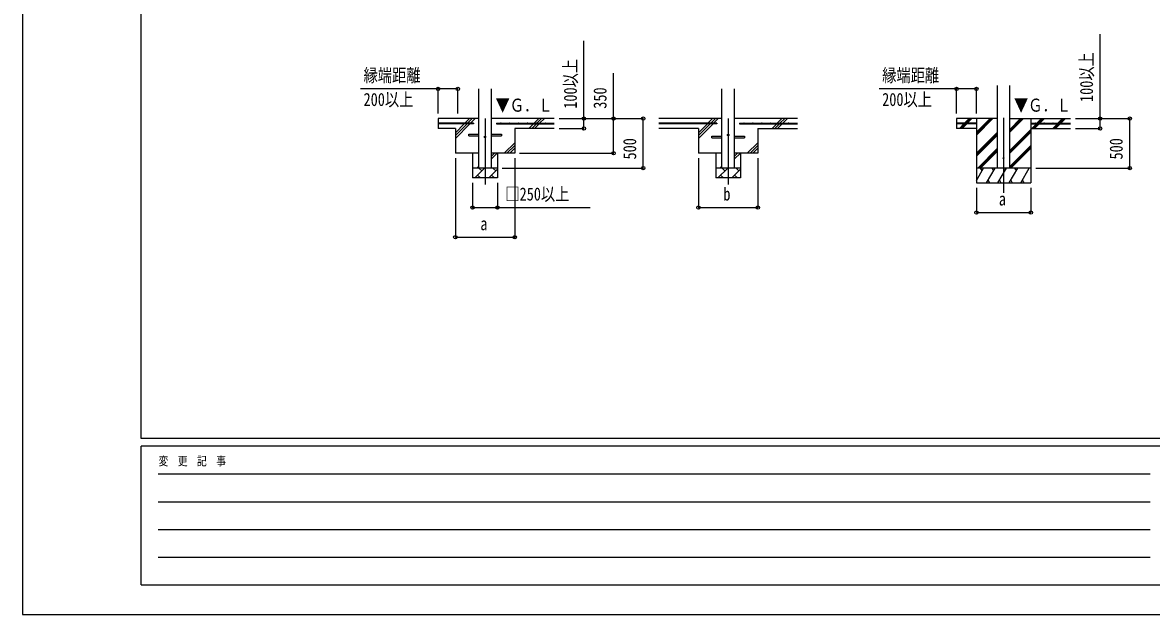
# Model space of a CAD drawing. Units: millimetres, scale not verified. Extents: x -16820 to 16820, y -11880 to 11880.
# Drawn here: x -16820 to -5408, y -11880 to -5896 of the extents above; entities that cross this region are included whole.
import ezdxf
from ezdxf.enums import TextEntityAlignment as Align

# ---------------------------------------------------------------- set-up
doc = ezdxf.new("R2010")
doc.units = ezdxf.units.MM
doc.header["$LTSCALE"] = 50
for name, color, linetype in [('0-4_YKK_12', 2, 'Continuous'), ('0-5_YKK_13', 4, 'Continuous'), ('0-6_YKK_A1', 4, 'Continuous'), ('0-7_YKK_D', 6, 'Continuous'), ('0-8_YKK_ZWAK', 7, 'Continuous')]:
    doc.layers.add(name, color=color, linetype=linetype)
doc.styles.add('ＭＳ ゴシック', font='')
doc.styles.get('ＭＳ ゴシック').set_extended_font_data('MS Gothic')

msp = doc.modelspace()

# ---------------------------------------------------------------- linework, layer by layer
at = {"layer": '0-4_YKK_12'}
for p, q in [((-12144.92, -6867), (-12144.92, -7532.95)), ((-9686.92, -6867), (-9686.92, -7532.95)), ((-6901.92, -6857.79), (-6901.92, -7617))]:
    msp.add_line(p, q, dxfattribs=at)
at = {"layer": '0-5_YKK_13'}
for p, q in [((-12309.92, -7024), (-12207.42, -7024)), ((-12309.92, -7040), (-12309.92, -7024)), ((-12309.92, -7040), (-12207.42, -7040)), ((-12082.42, -7024), (-11979.92, -7024)), ((-12082.42, -7040), (-11979.92, -7040)), ((-11979.92, -7024), (-11979.92, -7040)), ((-9851.92, -7044), (-9749.42, -7044)), ((-9851.92, -7060), (-9851.92, -7044)), ((-9851.92, -7060), (-9749.42, -7060)), ((-9624.42, -7044), (-9521.92, -7044)), ((-9624.42, -7060), (-9521.92, -7060)), ((-9521.92, -7044), (-9521.92, -7060))]:
    msp.add_line(p, q, dxfattribs=at)
for centre, radius in [((-12144.92, -7052), 8), ((-9686.92, -7032), 8), ((-6901.92, -7267), 5)]:
    msp.add_circle(centre, radius, dxfattribs=at)
at = {"layer": '0-6_YKK_A1'}
for p, q in [((-12207.42, -7367), (-12207.42, -6567)), ((-12082.42, -6567), (-12082.42, -7367)), ((-9749.42, -7367), (-9749.42, -6567)), ((-9624.42, -6567), (-9624.42, -7367)), ((-6964.42, -7367), (-6964.42, -6531.65)), ((-6839.42, -7367), (-6839.42, -6531.65)), ((-12207.42, -6867), (-12619.92, -6867)), ((-12619.92, -6867), (-12619.92, -6967)), ((-12259.92, -6914.5), (-12619.92, -6914.5)), ((-12259.92, -6919.5), (-12619.92, -6919.5)), ((-12444.92, -7067), (-12297.42, -6919.5)), ((-12444.92, -7010.43), (-12353.99, -6919.5)), ((-12444.92, -7038.72), (-12325.71, -6919.5)), ((-12348.99, -6914.5), (-12301.49, -6867)), ((-12320.71, -6914.5), (-12273.21, -6867)), ((-12292.42, -6914.5), (-12244.92, -6867)), ((-12259.92, -6914.5), (-12259.92, -6919.5)), ((-11444.92, -6867), (-12082.42, -6867)), ((-12029.92, -6914.5), (-11444.92, -6914.5)), ((-12029.92, -6914.5), (-12029.92, -6919.5)), ((-12029.92, -6919.5), (-11444.92, -6919.5)), ((-11701.49, -6967), (-11653.99, -6919.5)), ((-11673.21, -6967), (-11625.71, -6919.5)), ((-11648.99, -6914.5), (-11601.49, -6867)), ((-11644.92, -6967), (-11597.42, -6919.5)), ((-11620.71, -6914.5), (-11573.21, -6867)), ((-11592.42, -6914.5), (-11544.92, -6867)), ((-9749.42, -6867), (-10386.92, -6867)), ((-9801.92, -6914.5), (-10386.92, -6914.5)), ((-9801.92, -6919.5), (-10386.92, -6919.5)), ((-9986.92, -7067), (-9839.42, -6919.5)), ((-9986.92, -7010.43), (-9895.99, -6919.5)), ((-9986.92, -7038.72), (-9867.71, -6919.5)), ((-9890.99, -6914.5), (-9843.49, -6867)), ((-9862.71, -6914.5), (-9815.21, -6867)), ((-9834.42, -6914.5), (-9786.92, -6867)), ((-9801.92, -6914.5), (-9801.92, -6919.5)), ((-8986.92, -6867), (-9624.42, -6867)), ((-9571.92, -6914.5), (-8986.92, -6914.5)), ((-9571.92, -6914.5), (-9571.92, -6919.5)), ((-9571.92, -6919.5), (-8986.92, -6919.5)), ((-9243.49, -6967), (-9195.99, -6919.5)), ((-9215.21, -6967), (-9167.71, -6919.5)), ((-9190.99, -6914.5), (-9143.49, -6867)), ((-9186.92, -6967), (-9139.42, -6919.5)), ((-9162.71, -6914.5), (-9115.21, -6867)), ((-9134.42, -6914.5), (-9086.92, -6867)), ((-6964.42, -6867), (-7376.92, -6867)), ((-7376.92, -6867), (-7376.92, -6967)), ((-7176.92, -6914.5), (-7376.92, -6914.5)), ((-7176.92, -6919.5), (-7376.92, -6919.5)), ((-7349.05, -6965.6), (-7302.96, -6919.5)), ((-7336.31, -6967), (-7288.81, -6919.5)), ((-7322.17, -6967), (-7274.67, -6919.5)), ((-7297.96, -6914.5), (-7250.46, -6867)), ((-7283.81, -6914.5), (-7236.31, -6867)), ((-7269.67, -6914.5), (-7222.17, -6867)), ((-7176.92, -6867), (-7176.92, -7517)), ((-7176.92, -7033.88), (-7010.04, -6867)), ((-7176.92, -7019.74), (-7024.18, -6867)), ((-7176.92, -7005.6), (-7038.32, -6867)), ((-7176.92, -6914.5), (-7176.92, -6919.5)), ((-6839.42, -7004.75), (-6701.67, -6867)), ((-6839.42, -6990.61), (-6715.81, -6867)), ((-6839.42, -6976.46), (-6729.96, -6867)), ((-6839.42, -6867), (-6226.92, -6867)), ((-6626.92, -6867), (-6626.92, -7517)), ((-6626.92, -6914.5), (-6226.92, -6914.5)), ((-6626.92, -6914.5), (-6626.92, -6919.5)), ((-6626.92, -6919.5), (-6226.92, -6919.5)), ((-6617.82, -6967), (-6570.32, -6919.5)), ((-6603.68, -6967), (-6556.18, -6919.5)), ((-6589.54, -6967), (-6542.04, -6919.5)), ((-6565.32, -6914.5), (-6517.82, -6867)), ((-6551.18, -6914.5), (-6503.68, -6867)), ((-6537.04, -6914.5), (-6489.54, -6867)), ((-6405.69, -6967), (-6358.19, -6919.5)), ((-6391.55, -6967), (-6344.05, -6919.5)), ((-6377.41, -6967), (-6329.91, -6919.5)), ((-6353.19, -6914.5), (-6305.69, -6867)), ((-6339.05, -6914.5), (-6291.55, -6867)), ((-6324.91, -6914.5), (-6277.41, -6867)), ((-12444.92, -6967), (-12619.92, -6967)), ((-12444.92, -6967), (-12444.92, -7217)), ((-11444.92, -6967), (-11844.92, -6967)), ((-11844.92, -6967), (-11844.92, -7217)), ((-9986.92, -6967), (-10386.92, -6967)), ((-9986.92, -6967), (-9986.92, -7217)), ((-9386.92, -6967), (-9386.92, -7217)), ((-9386.92, -6967), (-8986.92, -6967)), ((-7176.92, -6967), (-7376.92, -6967)), ((-7176.92, -7217.73), (-6964.42, -7005.23)), ((-7176.92, -7231.87), (-6964.42, -7019.37)), ((-7176.92, -7246.01), (-6964.42, -7033.51)), ((-6839.42, -7188.59), (-6626.92, -6976.1)), ((-6839.42, -7202.74), (-6626.92, -6990.24)), ((-6839.42, -7216.88), (-6626.92, -7004.38)), ((-6626.92, -6967), (-6226.92, -6967)), ((-11951.49, -7217), (-11844.92, -7110.43)), ((-11923.21, -7217), (-11844.92, -7138.72)), ((-11894.92, -7217), (-11844.92, -7167)), ((-9493.49, -7217), (-9386.92, -7110.43)), ((-9465.21, -7217), (-9386.92, -7138.72)), ((-9436.92, -7217), (-9386.92, -7167)), ((-7164.06, -7367), (-6964.42, -7167.36)), ((-7149.92, -7367), (-6964.42, -7181.5)), ((-6839.42, -7350.72), (-6626.92, -7138.23)), ((-6839.42, -7364.87), (-6626.92, -7152.37)), ((-6827.41, -7367), (-6626.92, -7166.51)), ((-12207.42, -7217), (-12444.92, -7217)), ((-12269.92, -7217), (-12269.92, -7467)), ((-12082.42, -7278.67), (-12020.75, -7217)), ((-12082.42, -7250.38), (-12049.04, -7217)), ((-11844.92, -7217), (-12082.42, -7217)), ((-12019.92, -7217), (-12019.92, -7467)), ((-9749.42, -7217), (-9986.92, -7217)), ((-9811.92, -7217), (-9811.92, -7467)), ((-9624.42, -7278.67), (-9562.75, -7217)), ((-9624.42, -7250.38), (-9591.04, -7217)), ((-9386.92, -7217), (-9624.42, -7217)), ((-9561.92, -7217), (-9561.92, -7467)), ((-7135.78, -7367), (-6964.42, -7195.64)), ((-12019.92, -7367), (-12269.92, -7367)), ((-12249.18, -7467), (-12149.18, -7367)), ((-12227.32, -7367), (-12207.42, -7347.1)), ((-12177.74, -7395.55), (-12206.29, -7367)), ((-12107.76, -7467), (-12019.92, -7379.16)), ((-12036.32, -7395.55), (-12064.87, -7367)), ((-9561.92, -7367), (-9811.92, -7367)), ((-9791.18, -7467), (-9691.18, -7367)), ((-9769.32, -7367), (-9749.42, -7347.1)), ((-9719.74, -7395.55), (-9748.29, -7367)), ((-9649.76, -7467), (-9561.92, -7379.16)), ((-9578.32, -7395.55), (-9606.87, -7367)), ((-6626.92, -7367), (-7176.92, -7367)), ((-7176.92, -7492.45), (-7104.49, -7367)), ((-7119.49, -7392.98), (-7134.49, -7367)), ((-7075.62, -7517), (-6989.02, -7367)), ((-7004.02, -7392.98), (-7019.02, -7367)), ((-6960.15, -7517), (-6873.55, -7367)), ((-6888.55, -7392.98), (-6903.55, -7367)), ((-6844.68, -7517), (-6758.08, -7367)), ((-6773.08, -7392.98), (-6788.08, -7367)), ((-6729.21, -7517), (-6642.61, -7367)), ((-6672.61, -7367), (-6672.61, -7367)), ((-12019.92, -7467), (-12269.92, -7467)), ((-12220.63, -7438.45), (-12192.08, -7467)), ((-12079.21, -7438.45), (-12050.66, -7467)), ((-9561.92, -7467), (-9811.92, -7467)), ((-9762.63, -7438.45), (-9734.08, -7467)), ((-9621.21, -7438.45), (-9592.66, -7467)), ((-7176.92, -7517), (-6626.92, -7517)), ((-7060.63, -7491.02), (-7045.63, -7517)), ((-6945.16, -7491.02), (-6930.16, -7517)), ((-6829.68, -7491.02), (-6814.69, -7517)), ((-6714.22, -7491.02), (-6699.22, -7517))]:
    msp.add_line(p, q, dxfattribs=at)
for centre in [(-12574.92, -6912), (-12484.92, -6912), (-12394.92, -6912), (-12304.92, -6912), (-11984.92, -6912), (-11894.92, -6912), (-11804.92, -6912), (-11714.92, -6912), (-11624.92, -6912), (-11534.92, -6912), (-10296.92, -6912), (-10206.92, -6912), (-10116.92, -6912), (-10026.92, -6912), (-9936.92, -6912), (-9846.92, -6912), (-9526.92, -6912), (-9436.92, -6912), (-9346.92, -6912), (-9256.92, -6912), (-9166.92, -6912), (-9076.92, -6912), (-7311.92, -6912), (-7221.92, -6912), (-6581.92, -6912), (-6491.92, -6912), (-6401.92, -6912), (-6311.92, -6912)]:
    msp.add_circle(centre, 2.5, dxfattribs=at)
at = {"layer": '0-7_YKK_D'}
for p, q in [((-12619.92, -6817), (-12619.92, -6566)), ((-12419.92, -6817), (-12419.92, -6566)), ((-7376.92, -6817), (-7376.92, -6566)), ((-7176.92, -6817), (-7176.92, -6566)), ((-11394.92, -6867), (-11143.92, -6867)), ((-11394.92, -6867), (-10543.92, -6867)), ((-11394.92, -6867), (-10843.92, -6867)), ((-10544.92, -7367), (-10544.92, -6867)), ((-6176.92, -6867), (-5625.92, -6867)), ((-6176.92, -6867), (-5925.92, -6867)), ((-5626.92, -7367), (-5626.92, -6867)), ((-11394.92, -6967), (-11143.92, -6967)), ((-6176.92, -6967), (-5925.92, -6967)), ((-12444.92, -7267), (-12444.92, -8068)), ((-11843.92, -7267), (-11843.92, -8068)), ((-11794.92, -7217), (-10843.92, -7217)), ((-9986.92, -7267), (-9986.92, -7768)), ((-9386.92, -7267), (-9386.92, -7768)), ((-11969.92, -7367), (-10543.92, -7367)), ((-6576.92, -7367), (-5625.92, -7367)), ((-12269.92, -7517), (-12269.92, -7768)), ((-12019.92, -7517), (-12019.92, -7768)), ((-7176.92, -7567), (-7176.92, -7818)), ((-6626.92, -7567), (-6626.92, -7818)), ((-9986.92, -7767), (-9386.92, -7767)), ((-7176.92, -7817), (-6626.92, -7817)), ((-12444.92, -8067), (-11843.92, -8067))]:
    msp.add_line(p, q, dxfattribs=at)
for points in [[(-5926.92, -6967), (-5926.92, -6867), (-5926.92, -6014.2)], [(-11144.92, -6967), (-11144.92, -6867), (-11144.92, -6082.2)], [(-10844.92, -7217), (-10844.92, -6867), (-10844.92, -6408.6)], [(-12419.92, -6567), (-12619.92, -6567), (-13404.72, -6567)], [(-7176.92, -6567), (-7376.92, -6567), (-8161.72, -6567)], [(-12269.92, -7767), (-12019.92, -7767), (-11081.52, -7767)]]:
    msp.add_lwpolyline(points, dxfattribs=at)
for centre in [(-12619.92, -6567), (-12419.92, -6567), (-7376.92, -6567), (-7176.92, -6567), (-11144.92, -6867), (-11144.92, -6967), (-10844.92, -6867), (-10544.92, -6867), (-5926.92, -6867), (-5926.92, -6967), (-5626.92, -6867), (-10844.92, -7217), (-10544.92, -7367), (-5626.92, -7367), (-12269.92, -7767), (-12019.92, -7767), (-9986.92, -7767), (-9386.92, -7767), (-7176.92, -7817), (-6626.92, -7817), (-12444.92, -8067), (-11843.92, -8067)]:
    msp.add_circle(centre, 17, dxfattribs=at)
at = {"layer": '0-8_YKK_ZWAK'}
for p, q in [((-15619.92, -10100), (-15619.92, 11100)), ((15580.08, -10100), (-15619.92, -10100)), ((-5219.92, -10180), (-15619.92, -10180)), ((-15619.92, -11580), (-15619.92, -10180)), ((-15449.92, -10460), (-5419.92, -10460)), ((-15449.92, -10740), (-5419.92, -10740)), ((-15449.92, -11020), (-5419.92, -11020)), ((-15449.92, -11300), (-5419.92, -11300)), ((-15619.92, -11580), (-5219.92, -11580))]:
    msp.add_line(p, q, dxfattribs=at)
msp.add_lwpolyline([(-16820, -11880), (16820, -11880), (16820, 11880), (-16820, 11880)], close=True, dxfattribs=at)

# ---------------------------------------------------------------- texts
at = {"layer": '0-6_YKK_A1', "style": 'ＭＳ ゴシック', "width": 0.8}
for p in [(-12038.52, -6836.74), (-6797.29, -6836.74)]:
    msp.add_text('▼Ｇ．Ｌ', height=132, dxfattribs=at).set_placement(p, align=Align.BOTTOM_LEFT)
at = {"layer": '0-7_YKK_D', "style": 'ＭＳ ゴシック', "width": 0.8}
for s, p in [('100以上', (-11176.92, -6767)), ('100以上', (-5958.92, -6699)), ('350', (-10876.92, -6767)), ('500', (-10576.92, -7280.2)), ('500', (-5658.92, -7280.2))]:
    msp.add_text(s, height=132, rotation=90, dxfattribs=at).set_placement(p, align=Align.BOTTOM_LEFT)
for s, p in [('縁端距離', (-13372.72, -6535)), ('縁端距離', (-8129.72, -6535)), ('200以上', (-13372.72, -6779)), ('200以上', (-8129.72, -6779)), ('□250以上', (-11939.12, -7735)), ('b', (-9734.92, -7735)), ('a', (-6949.92, -7785)), ('a', (-12192.42, -8035))]:
    msp.add_text(s, height=132, dxfattribs=at).set_placement(p, align=Align.BOTTOM_LEFT)
at = {"layer": '0-8_YKK_ZWAK', "style": 'ＭＳ ゴシック', "width": 0.8}
msp.add_text('変  更  記  事', height=87.98, dxfattribs=at).set_placement((-15445.24, -10400), align=Align.BOTTOM_LEFT)

doc.saveas('drawing.dxf')
